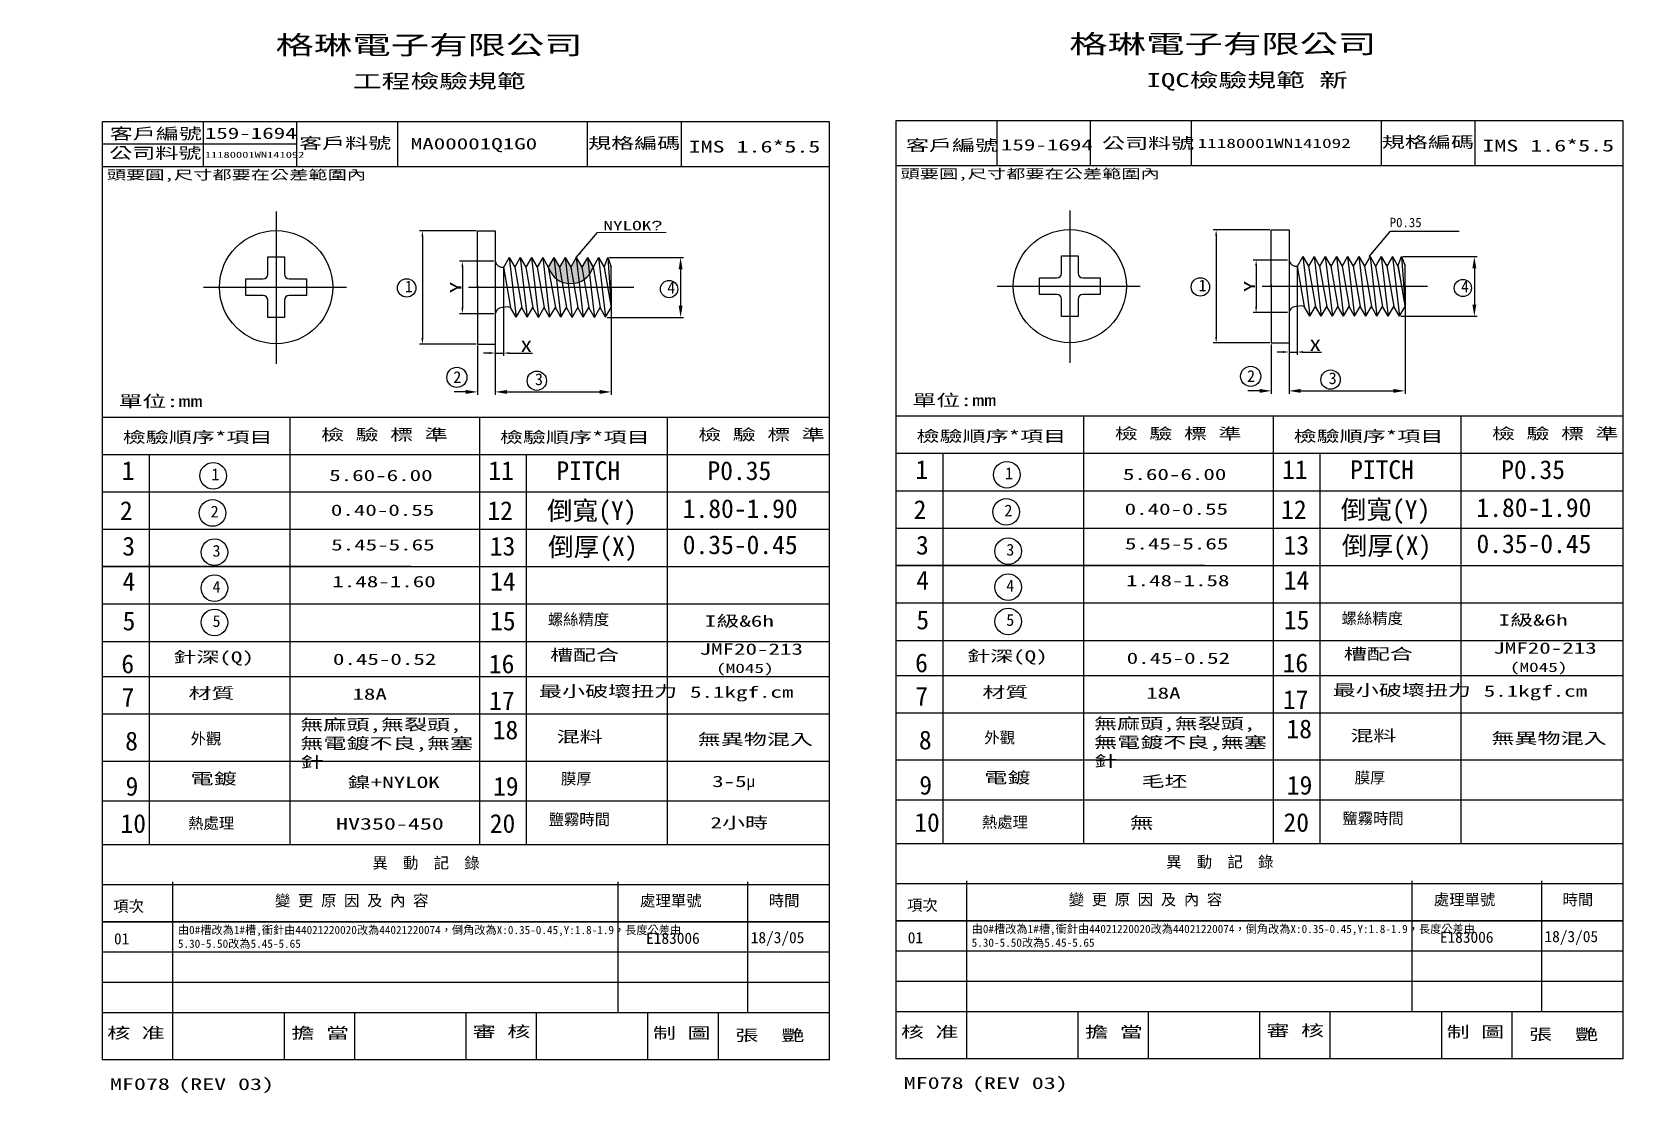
# Model space of a CAD drawing. Header units: millimetres. Extents: x 1153 to 2510, y 13 to 473.
# Drawn here: x 1831 to 2510, y 20 to 472 of the extents above; entities that cross this region are included whole.
import ezdxf

# ---------------------------------------------------------------- set-up
doc = ezdxf.new("R2010")
doc.units = ezdxf.units.MM
doc.header["$LTSCALE"] = 15
doc.linetypes.add('ACAD_ISO10W100', pattern=[18, 12, -3, 0, -3])
doc.layers.add('CENTER', color=1, linetype='ACAD_ISO10W100')
doc.styles.add('W娴Y筿lΤそq', font='kaiu.ttf', dxfattribs={"width": 1.5, "height": 4.8})
doc.dimstyles.new('ISO-25', dxfattribs={"dimtxt": 2.5, "dimasz": 2.5, "dimexe": 1.25, "dimexo": 0.625, "dimtad": 1, "dimdsep": 46, "dimtxsty": 'Standard', "dimcen": 2.5, "dimadec": 0, "dimazin": 0, "dimtfac": 1, "dimtmove": 0, "dimatfit": 3, "dimfxl": 0, "dimarcsym": 0})
doc.dimstyles.new('JIS', dxfattribs={"dimtxt": 2.5, "dimasz": 2.5, "dimexe": 1, "dimexo": 1, "dimgap": 0, "dimtad": 1, "dimdec": 4, "dimdsep": 46, "dimtxsty": 'Standard', "dimcen": 0, "dimadec": 0, "dimazin": 0, "dimtfac": 1, "dimtdec": 4, "dimtix": 1, "dimtmove": 0, "dimatfit": 3, "dimfxl": 0, "dimtolj": 1, "dimtzin": 0, "dimarcsym": 0})
doc.dimstyles.get("Standard").update_dxf_attribs({"dimtxt": 2.5, "dimasz": 2.5, "dimexe": 1.25, "dimexo": 0.625, "dimtad": 1, "dimdec": 4, "dimdsep": 46, "dimlunit": 6, "dimtxsty": 'Standard', "dimcen": 2.5, "dimadec": 0, "dimazin": 0, "dimtfac": 1, "dimtmove": 0, "dimatfit": 3, "dimfxl": 0, "dimarcsym": 0})

# ---------------------------------------------------------------- blocks, each defined once
blk = doc.blocks.new('*D')
at = {"color": 0, "linetype": 'ByBlock'}
for p, q in [((2020.86, 387.14), (1996.73, 387.14)), ((2359.22, 387.58), (2335.09, 387.58)), ((1997.98, 384.64), (1997.98, 341.39)), ((2336.34, 385.08), (2336.34, 341.83)), ((2028.41, 374.21), (2013.77, 374.21)), ((2029.04, 373.58), (2029.04, 333.79)), ((2077.6, 375.74), (2109.29, 375.74)), ((2366.77, 374.65), (2352.13, 374.65)), ((2367.4, 374.02), (2367.4, 334.23)), ((2415.96, 376.18), (2447.65, 376.18)), ((2015.02, 371.71), (2015.02, 354.32)), ((2108.04, 370.74), (2108.04, 355.26)), ((2353.38, 372.15), (2353.38, 354.76)), ((2446.4, 371.18), (2446.4, 355.7)), ((2078.5, 362.5), (2078.5, 317.22)), ((2416.86, 362.94), (2416.86, 317.66)), ((1290.18, 341.8), (1290.18, 356.74)), ((1292.68, 355.74), (1293.49, 355.74)), ((1295.99, 338.45), (1295.99, 356.74)), ((2032.57, 357.7), (2032.57, 333.79)), ((2370.93, 358.14), (2370.93, 334.23)), ((2028.41, 351.82), (2013.77, 351.82)), ((2076.76, 350.26), (2109.29, 350.26)), ((2366.77, 352.26), (2352.13, 352.26)), ((2415.12, 350.7), (2447.65, 350.7)), ((1295.77, 343.53), (1357.74, 343.53)), ((1356.49, 322.79), (1356.49, 341.03)), ((2359.22, 339.33), (2335.09, 339.33)), ((2020.86, 338.89), (1996.73, 338.89)), ((2021.48, 338.26), (2021.48, 317.22)), ((2026.54, 335.04), (2024.04, 335.04)), ((2029.04, 338.65), (2029.04, 317.22)), ((2029.04, 338.65), (2029.04, 317.22)), ((2029.04, 335.04), (2032.57, 335.04)), ((2035.07, 335.04), (2044.9, 335.04)), ((2359.84, 338.7), (2359.84, 317.66)), ((2364.9, 335.48), (2362.4, 335.48)), ((2367.4, 339.09), (2367.4, 317.66)), ((2367.4, 339.09), (2367.4, 317.66)), ((2367.4, 335.48), (2370.93, 335.48)), ((2373.43, 335.48), (2381.21, 335.48)), ((1198.09, 331.29), (1198.09, 295.53)), ((1231.32, 331.29), (1231.32, 295.53)), ((1672.88, 330.22), (1652.08, 330.22)), ((1653.33, 327.72), (1653.33, 310.33)), ((1673.5, 329.59), (1673.5, 291.39)), ((1722.06, 331.75), (1753.75, 331.75)), ((1752.5, 326.75), (1752.5, 311.27)), ((1295.15, 319.67), (1295.15, 308.98)), ((1295.77, 320.29), (1357.74, 320.29)), ((1298.15, 322.67), (1298.15, 308.98)), ((1337.53, 322.67), (1337.53, 294.18)), ((2354.84, 318.91), (2349.84, 318.91)), ((2372.4, 318.91), (2411.86, 318.91)), ((2372.4, 318.91), (2377.4, 318.91)), ((1290.18, 318.67), (1290.18, 296.25)), ((1295.15, 314.67), (1295.15, 296.25)), ((1677.03, 313.04), (1677.03, 291.39)), ((2016.48, 318.47), (2011.48, 318.47)), ((2034.04, 318.47), (2039.04, 318.47)), ((2034.04, 318.47), (2073.5, 318.47)), ((1292.65, 310.23), (1290.15, 310.23)), ((1295.15, 310.23), (1298.15, 310.23)), ((1295.15, 309.03), (1295.15, 294.18)), ((1300.65, 310.23), (1308.43, 310.23)), ((1672.88, 307.83), (1652.08, 307.83)), ((1721.22, 306.27), (1753.75, 306.27)), ((1722.96, 309.8), (1722.96, 277.69)), ((1202.09, 296.78), (1227.32, 296.78)), ((1290.18, 297.5), (1303.06, 297.5)), ((1294.18, 297.5), (1291.15, 297.5)), ((1299.15, 295.43), (1333.53, 295.43)), ((1671, 292.64), (1668.5, 292.64)), ((1673.5, 294.38), (1673.5, 277.69)), ((1677.03, 292.64), (1673.5, 292.64)), ((1679.53, 292.64), (1688, 292.64)), ((1678.5, 278.94), (1717.96, 278.94))]:
    blk.add_line(p, q, dxfattribs=at)
for points in [[(1997.98, 387.14), (1997.56, 384.64), (1998.4, 384.64)], [(2336.34, 387.58), (2335.92, 385.08), (2336.76, 385.08)], [(2015.02, 374.21), (2014.61, 371.71), (2015.44, 371.71)], [(2108.04, 375.74), (2107.21, 370.74), (2108.87, 370.74)], [(2353.38, 374.65), (2352.97, 372.15), (2353.8, 372.15)], [(2446.4, 376.18), (2445.57, 371.18), (2447.23, 371.18)], [(1290.18, 355.74), (1292.68, 355.33), (1292.68, 356.16)], [(1295.99, 355.74), (1293.49, 355.33), (1293.49, 356.16)], [(2015.02, 351.82), (2014.61, 354.32), (2015.44, 354.32)], [(2108.04, 350.26), (2107.21, 355.26), (2108.87, 355.26)], [(2353.38, 352.26), (2352.97, 354.76), (2353.8, 354.76)], [(2446.4, 350.7), (2445.57, 355.7), (2447.23, 355.7)], [(1356.49, 343.53), (1356.91, 341.03), (1356.07, 341.03)], [(1997.98, 338.89), (1997.56, 341.39), (1998.4, 341.39)], [(2336.34, 339.33), (2335.92, 341.83), (2336.76, 341.83)], [(2029.04, 335.04), (2026.54, 334.62), (2026.54, 335.45)], [(2032.57, 335.04), (2035.07, 334.62), (2035.07, 335.45)], [(2367.4, 335.48), (2364.9, 335.06), (2364.9, 335.9)], [(2370.93, 335.48), (2373.43, 335.06), (2373.43, 335.9)], [(1653.33, 330.22), (1652.91, 327.72), (1653.74, 327.72)], [(1752.5, 331.75), (1751.67, 326.75), (1753.34, 326.75)], [(1356.49, 320.29), (1356.91, 322.79), (1356.07, 322.79)], [(2021.48, 318.47), (2016.48, 319.3), (2016.48, 317.63)], [(2029.04, 318.47), (2034.04, 319.3), (2034.04, 317.63)], [(2029.04, 318.47), (2034.04, 317.63), (2034.04, 319.3)], [(2078.5, 318.47), (2073.5, 317.63), (2073.5, 319.3)], [(2359.84, 318.91), (2354.84, 319.74), (2354.84, 318.08)], [(2367.4, 318.91), (2372.4, 318.08), (2372.4, 319.74)], [(2367.4, 318.91), (2372.4, 319.74), (2372.4, 318.08)], [(2416.86, 318.91), (2411.86, 318.08), (2411.86, 319.74)], [(1295.15, 310.23), (1292.65, 309.81), (1292.65, 310.65)], [(1298.15, 310.23), (1300.65, 309.81), (1300.65, 310.65)], [(1653.33, 307.83), (1652.91, 310.33), (1653.74, 310.33)], [(1752.5, 306.27), (1751.67, 311.27), (1753.34, 311.27)], [(1198.09, 296.78), (1202.09, 296.11), (1202.09, 297.45)], [(1231.32, 296.78), (1227.32, 296.11), (1227.32, 297.45)], [(1290.18, 297.5), (1286.18, 296.83), (1286.18, 298.16)], [(1295.15, 297.5), (1299.15, 296.83), (1299.15, 298.16)], [(1295.15, 295.43), (1299.15, 294.77), (1299.15, 296.1)], [(1337.53, 295.43), (1333.53, 294.77), (1333.53, 296.1)], [(1673.5, 292.64), (1671, 293.06), (1671, 292.23)], [(1677.03, 292.64), (1679.53, 293.06), (1679.53, 292.23)], [(1673.5, 278.94), (1678.5, 278.1), (1678.5, 279.77)], [(1722.96, 278.94), (1717.96, 278.1), (1717.96, 279.77)]]:
    blk.add_solid(points, dxfattribs=at)
at = {"layer": 'DEFPOINTS', "color": 0, "linetype": 'ByBlock'}
for p in [(2021.48, 387.14), (2359.84, 387.58), (2029.04, 374.21), (2029.04, 374.21), (2076.97, 375.74), (2367.4, 374.65), (2367.4, 374.65), (2415.33, 376.18), (2078.5, 363.12), (2416.86, 363.57), (2032.57, 358.33), (2370.93, 358.77), (2029.04, 351.82), (2076.13, 350.26), (2367.4, 352.26), (2414.49, 350.7), (1290.18, 340.8), (1295.15, 343.53), (2029.04, 339.28), (2029.04, 339.28), (2359.84, 339.33), (2359.84, 339.33), (2367.4, 339.72), (2367.4, 339.72), (1295.99, 337.45), (2021.48, 338.89), (2021.48, 338.89), (1198.09, 331.91), (1231.32, 331.91), (1673.5, 330.22), (1673.5, 330.22), (1721.43, 331.75), (1290.18, 319.3), (1295.15, 320.29), (1295.15, 320.29), (1298.15, 323.29), (1337.53, 323.29), (1295.15, 315.3), (1677.03, 313.67), (1295.15, 309.66), (1673.5, 307.83), (1720.59, 306.27), (1722.96, 310.43), (1673.5, 295)]:
    blk.add_point(p, dxfattribs=at)
at = {"color": 0, "linetype": 'ByBlock', "attachment_point": 5}
for s, insert, char_height in [('Q', (1293.09, 357.74), 4), ('L', (1698.23, 282.56), 6)]:
    blk.add_mtext(s, dxfattribs=dict(at, insert=insert, char_height=char_height))
at = {"color": 0, "linetype": 'ByBlock', "char_height": 4.8, "attachment_point": 5, "rotation": 90, "style": 'W娴Y筿lΤそq'}
for insert in [(2012.19, 363.01), (2350.55, 363.45), (1353.65, 331.91), (1650.49, 319.02)]:
    blk.add_mtext('Y', dxfattribs=dict(at, insert=insert))
at = {"color": 0, "linetype": 'ByBlock', "char_height": 4.8, "attachment_point": 5, "style": 'W娴Y筿lΤそq'}
for insert in [(2042.26, 337.88), (2378.57, 338.32), (1305.79, 313.07), (1685.35, 295.48)]:
    blk.add_mtext('X', dxfattribs=dict(at, insert=insert))
at = {"color": 0, "linetype": 'ByBlock', "insert": (1748.88, 319.01), "char_height": 6, "attachment_point": 5, "rotation": 90}
blk.add_mtext('d', dxfattribs=at)
at = {"color": 7, "linetype": 'ByBlock', "char_height": 4, "attachment_point": 5}
for s, insert in [('D', (1214.71, 299.41)), ('H', (1301.1, 300.12)), ('L', (1316.34, 298.06))]:
    blk.add_mtext(s, dxfattribs=dict(at, insert=insert))

msp = doc.modelspace()

# ---------------------------------------------------------------- hatches: boundary and pattern name
h = msp.add_hatch(color=256)
h.paths.add_polyline_path([(2055.08125, 366.71521), (2054.03208, 375.74298), (2051.64693, 371.61178, 0.152816707)])
h.paths.add_polyline_path([(2057.5128, 365.33646), (2057.16138, 367.34933), (2056.41724, 371.61178), (2054.03208, 375.74298), (2055.08125, 366.71521, 0.070134322)])
h.paths.add_polyline_path([(2070.72816, 371.61178), (2068.343, 375.74298), (2069.1857, 368.62674, 0.08449086)])
h.paths.add_polyline_path([(2069.1857, 368.62674), (2068.343, 375.74298), (2065.95785, 371.61178), (2066.86698, 366.40432, 0.080713813)])
h.paths.add_polyline_path([(2066.86698, 366.40432), (2065.95785, 371.61178), (2063.5727, 375.74298), (2064.78557, 365.30655, 0.05895736)])
h.paths.add_polyline_path([(2064.78557, 365.30655), (2063.5727, 375.74298), (2061.18754, 371.61178), (2062.39238, 364.71051, 0.061813346)])
h.paths.add_polyline_path([(2062.39238, 364.71051), (2061.18754, 371.61178), (2058.80239, 375.74298), (2060.11058, 364.69585, 0.057158977)])
h.paths.add_polyline_path([(2060.11058, 364.69585), (2058.80239, 375.74298), (2056.41724, 371.61178), (2057.16138, 367.34933), (2057.5128, 365.33646, 0.067104703)])

# ---------------------------------------------------------------- linework, layer by layer
for p, q in [((1861.48679, 433.62027), (1861.48679, 33.77424)), ((2171.48679, 433.62027), (1861.48679, 433.62027)), ((1904.47192, 433.62027), (1904.47192, 414.42027)), ((1944.48679, 414.42027), (1944.48679, 433.62027)), ((1987.48679, 414.42027), (1987.48679, 433.62027)), ((2068.40267, 414.42027), (2068.40267, 433.62027)), ((2108.40267, 414.42027), (2108.40267, 433.62027)), ((2171.48679, 33.77424), (2171.48679, 433.62027)), ((2199.84621, 434.061), (2199.84621, 34.21497)), ((2509.84621, 434.061), (2199.84621, 434.061)), ((2242.83134, 434.061), (2242.83134, 414.861)), ((2282.84621, 414.861), (2282.84621, 434.061)), ((2325.84621, 414.861), (2325.84621, 434.061)), ((2406.76209, 414.861), (2406.76209, 434.061)), ((2446.76209, 414.861), (2446.76209, 434.061)), ((2509.84621, 34.21497), (2509.84621, 434.061)), ((1944.48679, 424.01528), (1861.48679, 424.01528)), ((2171.48679, 414.42027), (1861.48679, 414.42027)), ((2509.84621, 414.861), (2199.84621, 414.861)), ((1935.60399, 395.40841), (1935.60399, 330.3784)), ((2273.9634, 395.84914), (2273.9634, 330.81913)), ((2021.48068, 363.01394), (2021.48068, 387.13965)), ((2021.48068, 387.13965), (2029.03962, 387.13965)), ((2029.03962, 387.13965), (2029.03962, 338.88824)), ((2029.03962, 386.75029), (2029.03962, 339.2776)), ((2359.8401, 363.45468), (2359.8401, 387.58038)), ((2359.8401, 387.58038), (2367.39904, 387.58038)), ((2367.39904, 387.58038), (2367.39904, 339.32897)), ((2367.39904, 387.19102), (2367.39904, 339.71833)), ((1932.07179, 368.64755), (1932.07179, 376.01027)), ((1932.07179, 376.01027), (1935.60399, 376.01027)), ((1935.60399, 376.01027), (1939.13619, 376.01027)), ((1939.13619, 376.01027), (1939.13619, 368.64755)), ((2034.95086, 375.74298), (2032.51586, 371.52544)), ((2034.95086, 375.74298), (2037.96243, 350.30139)), ((2034.95086, 375.74298), (2037.33601, 371.61178)), ((2039.72117, 375.74298), (2037.33601, 371.61178)), ((2039.72117, 375.74298), (2042.68022, 350.28118)), ((2039.72117, 375.74298), (2042.10632, 371.61178)), ((2044.49147, 375.74298), (2042.10632, 371.61178)), ((2044.49147, 375.74298), (2047.50944, 350.25734)), ((2044.49147, 375.74298), (2046.87663, 371.61178)), ((2049.26178, 375.74298), (2046.87663, 371.61178)), ((2049.26178, 375.74298), (2051.64693, 371.61178)), ((2049.26178, 375.74298), (2052.22084, 350.28118)), ((2054.03208, 375.74298), (2051.64693, 371.61178)), ((2054.03208, 375.74298), (2056.99114, 350.28118)), ((2054.03208, 375.74298), (2056.41724, 371.61178)), ((2058.80239, 375.74298), (2056.41724, 371.61178)), ((2058.80239, 375.74298), (2061.82036, 350.25734)), ((2058.80239, 375.74298), (2061.18754, 371.61178)), ((2063.5727, 375.74298), (2061.18754, 371.61178)), ((2063.5727, 375.74298), (2066.53175, 350.28118)), ((2063.5727, 375.74298), (2065.95785, 371.61178)), ((2068.343, 375.74298), (2065.95785, 371.61178)), ((2068.343, 375.74298), (2071.36097, 350.25734)), ((2068.343, 375.74298), (2070.72816, 371.61178)), ((2073.11331, 375.74298), (2070.72816, 371.61178)), ((2073.11331, 375.74298), (2075.49846, 371.61178)), ((2073.11331, 375.74298), (2076.07237, 350.28118)), ((2075.49846, 371.61178), (2076.97164, 375.74298)), ((2076.97164, 375.74298), (2078.50052, 354.41611)), ((2076.97164, 375.74298), (2078.50052, 371.83365)), ((2270.4312, 369.08828), (2270.4312, 376.451)), ((2270.4312, 376.451), (2273.9634, 376.451)), ((2273.9634, 376.451), (2277.4956, 376.451)), ((2277.4956, 376.451), (2277.4956, 369.08828)), ((2373.31028, 376.18371), (2370.87528, 371.96618)), ((2373.31028, 376.18371), (2376.32185, 350.74212)), ((2373.31028, 376.18371), (2375.69543, 372.05251)), ((2378.08058, 376.18371), (2375.69543, 372.05251)), ((2378.08058, 376.18371), (2381.03964, 350.72191)), ((2378.08058, 376.18371), (2380.46574, 372.05251)), ((2382.85089, 376.18371), (2380.46574, 372.05251)), ((2382.85089, 376.18371), (2385.86886, 350.69807)), ((2382.85089, 376.18371), (2385.23604, 372.05251)), ((2387.62119, 376.18371), (2385.23604, 372.05251)), ((2387.62119, 376.18371), (2390.00635, 372.05251)), ((2387.62119, 376.18371), (2390.58025, 350.72191)), ((2392.3915, 376.18371), (2390.00635, 372.05251)), ((2392.3915, 376.18371), (2395.35056, 350.72191)), ((2392.3915, 376.18371), (2394.77665, 372.05251)), ((2397.16181, 376.18371), (2394.77665, 372.05251)), ((2397.16181, 376.18371), (2400.17978, 350.69807)), ((2397.16181, 376.18371), (2399.54696, 372.05251)), ((2401.93211, 376.18371), (2399.54696, 372.05251)), ((2401.93211, 376.18371), (2404.89117, 350.72191)), ((2401.93211, 376.18371), (2404.31727, 372.05251)), ((2406.70242, 376.18371), (2404.31727, 372.05251)), ((2406.70242, 376.18371), (2409.72039, 350.69807)), ((2406.70242, 376.18371), (2409.08757, 372.05251)), ((2411.47272, 376.18371), (2409.08757, 372.05251)), ((2411.47272, 376.18371), (2413.85788, 372.05251)), ((2411.47272, 376.18371), (2414.43178, 350.72191)), ((2413.85788, 372.05251), (2415.33106, 376.18371)), ((2415.33106, 376.18371), (2416.85993, 354.85684)), ((2415.33106, 376.18371), (2416.85993, 372.27438)), ((1922.70907, 366.64755), (1930.07179, 366.64755)), ((1922.70907, 363.11535), (1922.70907, 366.64755)), ((1941.13619, 366.64755), (1948.4989, 366.64755)), ((1948.4989, 366.64755), (1948.4989, 363.11535)), ((2032.56571, 371.61178), (2032.56571, 354.41611)), ((2032.56571, 371.61178), (2035.56776, 354.41611)), ((2037.33601, 371.61178), (2040.33807, 354.41611)), ((2037.33601, 371.61178), (2040.33807, 354.41611)), ((2042.10632, 371.61178), (2045.10837, 354.41611)), ((2042.10632, 371.61178), (2045.10837, 354.41611)), ((2046.87663, 371.61178), (2049.87868, 354.41611)), ((2046.87663, 371.61178), (2049.87868, 354.41611)), ((2051.64693, 371.61178), (2054.64899, 354.41611)), ((2051.64693, 371.61178), (2054.64899, 354.41611)), ((2056.41724, 371.61178), (2059.41929, 354.41611)), ((2057.16138, 367.34933), (2059.41929, 354.41611)), ((2057.16138, 367.34933), (2059.41929, 354.41611)), ((2057.16138, 367.34933), (2059.41929, 354.41611)), ((2057.16138, 367.34933), (2059.41929, 354.41611)), ((2057.16138, 367.34933), (2059.41929, 354.41611)), ((2061.18754, 371.61178), (2064.1896, 354.41611)), ((2065.95785, 371.61178), (2068.9599, 354.41611)), ((2065.95785, 371.61178), (2068.9599, 354.41611)), ((2070.72816, 371.61178), (2073.73021, 354.41611)), ((2070.72816, 371.61178), (2073.73021, 354.41611)), ((2075.49846, 371.61178), (2078.50052, 354.41611)), ((2075.50461, 371.57657), (2078.46318, 354.62996)), ((2078.50052, 354.41611), (2078.50052, 371.83365)), ((2261.06849, 367.08828), (2268.4312, 367.08828)), ((2261.06849, 363.55608), (2261.06849, 367.08828)), ((2279.4956, 367.08828), (2286.85832, 367.08828)), ((2286.85832, 367.08828), (2286.85832, 363.55608)), ((2370.92512, 372.05251), (2370.92512, 354.85684)), ((2370.92512, 372.05251), (2373.92718, 354.85684)), ((2375.69543, 372.05251), (2378.69748, 354.85684)), ((2375.69543, 372.05251), (2378.69748, 354.85684)), ((2380.46574, 372.05251), (2383.46779, 354.85684)), ((2380.46574, 372.05251), (2383.46779, 354.85684)), ((2385.23604, 372.05251), (2388.2381, 354.85684)), ((2385.23604, 372.05251), (2388.2381, 354.85684)), ((2390.00635, 372.05251), (2393.0084, 354.85684)), ((2390.00635, 372.05251), (2393.0084, 354.85684)), ((2394.77665, 372.05251), (2397.77871, 354.85684)), ((2395.5208, 367.79006), (2397.77871, 354.85684)), ((2395.5208, 367.79006), (2397.77871, 354.85684)), ((2395.5208, 367.79006), (2397.77871, 354.85684)), ((2395.5208, 367.79006), (2397.77871, 354.85684)), ((2395.5208, 367.79006), (2397.77871, 354.85684)), ((2399.54696, 372.05251), (2402.54901, 354.85684)), ((2404.31727, 372.05251), (2407.31932, 354.85684)), ((2404.31727, 372.05251), (2407.31932, 354.85684)), ((2409.08757, 372.05251), (2412.08963, 354.85684)), ((2409.08757, 372.05251), (2412.08963, 354.85684)), ((2413.85788, 372.05251), (2416.85993, 354.85684)), ((2413.86402, 372.0173), (2416.8226, 355.0707)), ((2416.85993, 354.85684), (2416.85993, 372.27438)), ((1904.60018, 363.11535), (1965.57371, 363.11535)), ((1922.70907, 359.58315), (1922.70907, 363.11535)), ((1930.07179, 359.58315), (1922.70907, 359.58315)), ((1948.4989, 359.58315), (1941.13619, 359.58315)), ((1948.4989, 363.11535), (1948.4989, 359.58315)), ((2017.62843, 363.11535), (2088.09952, 363.11535)), ((2021.48068, 363.78279), (2021.48068, 338.88824)), ((2242.9596, 363.55608), (2303.93312, 363.55608)), ((2261.06849, 360.02389), (2261.06849, 363.55608)), ((2268.4312, 360.02389), (2261.06849, 360.02389)), ((2286.85832, 360.02389), (2279.4956, 360.02389)), ((2286.85832, 363.55608), (2286.85832, 360.02389)), ((2355.98785, 363.55608), (2426.45894, 363.55608)), ((2359.8401, 364.22352), (2359.8401, 339.32897)), ((1932.07179, 350.22044), (1932.07179, 357.58315)), ((1939.13619, 357.58315), (1939.13619, 350.22044)), ((2037.96243, 350.30139), (2035.56776, 354.41611)), ((2037.96243, 350.30139), (2040.33807, 354.41611)), ((2042.68022, 350.28118), (2040.33807, 354.41611)), ((2042.68022, 350.28118), (2045.10837, 354.41611)), ((2047.50944, 350.25734), (2045.10837, 354.41611)), ((2047.50944, 350.25734), (2049.87868, 354.41611)), ((2052.22084, 350.28118), (2049.87868, 354.41611)), ((2052.22084, 350.28118), (2054.64899, 354.41611)), ((2056.99114, 350.28118), (2054.64899, 354.41611)), ((2056.99114, 350.28118), (2059.41929, 354.41611)), ((2061.82036, 350.25734), (2059.41929, 354.41611)), ((2061.82036, 350.25734), (2064.1896, 354.41611)), ((2066.53175, 350.28118), (2064.1896, 354.41611)), ((2066.53175, 350.28118), (2068.9599, 354.41611)), ((2071.36097, 350.25734), (2068.9599, 354.41611)), ((2071.36097, 350.25734), (2073.73021, 354.41611)), ((2076.07237, 350.28118), (2073.73021, 354.41611)), ((2076.07237, 350.28118), (2078.50052, 354.41611)), ((2270.4312, 350.66117), (2270.4312, 358.02389)), ((2277.4956, 358.02389), (2277.4956, 350.66117)), ((2376.32185, 350.74212), (2373.92718, 354.85684)), ((2376.32185, 350.74212), (2378.69748, 354.85684)), ((2381.03964, 350.72191), (2378.69748, 354.85684)), ((2381.03964, 350.72191), (2383.46779, 354.85684)), ((2385.86886, 350.69807), (2383.46779, 354.85684)), ((2385.86886, 350.69807), (2388.2381, 354.85684)), ((2390.58025, 350.72191), (2388.2381, 354.85684)), ((2390.58025, 350.72191), (2393.0084, 354.85684)), ((2395.35056, 350.72191), (2393.0084, 354.85684)), ((2395.35056, 350.72191), (2397.77871, 354.85684)), ((2400.17978, 350.69807), (2397.77871, 354.85684)), ((2400.17978, 350.69807), (2402.54901, 354.85684)), ((2404.89117, 350.72191), (2402.54901, 354.85684)), ((2404.89117, 350.72191), (2407.31932, 354.85684)), ((2409.72039, 350.69807), (2407.31932, 354.85684)), ((2409.72039, 350.69807), (2412.08963, 354.85684)), ((2414.43178, 350.72191), (2412.08963, 354.85684)), ((2414.43178, 350.72191), (2416.85993, 354.85684)), ((1935.60399, 350.22044), (1932.07179, 350.22044)), ((1939.13619, 350.22044), (1935.60399, 350.22044)), ((2273.9634, 350.66117), (2270.4312, 350.66117)), ((2277.4956, 350.66117), (2273.9634, 350.66117)), ((2359.8401, 339.32897), (2367.39904, 339.32897)), ((2021.48068, 338.88824), (2029.03962, 338.88824)), ((1861.48679, 307.77895), (2171.48679, 307.77895)), ((1941.48679, 307.77895), (1941.48679, 125.49233)), ((2022.24709, 307.77895), (2022.24709, 125.49233)), ((2102.24709, 307.77895), (2102.24709, 125.49233)), ((2199.84621, 308.21968), (2509.84621, 308.21968)), ((2279.84621, 308.21968), (2279.84621, 125.93307)), ((2360.60651, 308.21968), (2360.60651, 125.93307)), ((2440.60651, 308.21968), (2440.60651, 125.93307)), ((1861.48679, 294.28536), (1861.48679, 244.09057)), ((1861.48679, 291.85685), (2171.48679, 291.85685)), ((1881.48679, 291.85685), (1881.48679, 125.49233)), ((2042.24709, 291.85685), (2042.24709, 125.49233)), ((2199.84621, 294.7261), (2199.84621, 244.5313)), ((2199.84621, 292.29758), (2509.84621, 292.29758)), ((2219.84621, 292.29758), (2219.84621, 125.93307)), ((2380.60651, 292.29758), (2380.60651, 125.93307)), ((1861.48679, 275.93475), (2171.48679, 275.93475)), ((2199.84621, 276.37548), (2509.84621, 276.37548)), ((1861.48679, 260.01265), (1993.19511, 260.01265)), ((1861.48679, 260.01265), (2171.48679, 260.01265)), ((2199.84621, 260.45338), (2331.55453, 260.45338)), ((2199.84621, 260.45338), (2509.84621, 260.45338)), ((2331.55453, 244.5313), (2199.84621, 244.5313)), ((2199.84621, 244.53128), (2509.84621, 244.53128)), ((2225.73013, 244.5313), (2331.55453, 244.5313)), ((1993.19511, 244.09057), (1861.48679, 244.09057)), ((1861.48679, 244.09055), (2171.48679, 244.09055)), ((1887.37071, 244.09057), (1993.19511, 244.09057)), ((1861.48679, 228.16845), (2171.48679, 228.16845)), ((1861.48679, 228.16845), (1993.19511, 228.16845)), ((2199.84621, 228.60918), (2509.84621, 228.60918)), ((2199.84621, 228.60918), (2331.55453, 228.60918)), ((1861.48679, 212.06434), (2171.48679, 212.06434)), ((2199.84621, 212.50507), (2509.84621, 212.50507)), ((1861.48679, 197.1446), (2171.48679, 197.1446)), ((2199.84621, 197.58533), (2509.84621, 197.58533)), ((1861.48679, 181.20416), (2171.48679, 181.20416)), ((2199.84621, 181.64489), (2509.84621, 181.64489)), ((1861.48679, 161.13142), (2171.48679, 161.13142)), ((2199.84621, 161.57215), (2509.84621, 161.57215)), ((1861.48679, 144.15377), (2171.48679, 144.15377)), ((2199.84621, 144.59451), (2509.84621, 144.59451)), ((1861.48679, 125.49233), (2171.48679, 125.49233)), ((2199.84621, 125.93307), (2509.84621, 125.93307)), ((1861.48679, 108.55077), (2039.77848, 108.55077)), ((1891.48679, 109.57025), (1891.48679, 33.77424)), ((2039.77848, 108.55077), (2171.48679, 108.55077)), ((2081.48679, 53.77424), (2081.48679, 109.57025)), ((2136.74551, 53.77424), (2136.74551, 109.57025)), ((2199.84621, 108.9915), (2378.13789, 108.9915)), ((2229.84621, 110.01099), (2229.84621, 34.21497)), ((2378.13789, 108.9915), (2509.84621, 108.9915)), ((2419.84621, 54.21497), (2419.84621, 110.01099)), ((2475.10492, 54.21497), (2475.10492, 110.01099)), ((2171.48679, 92.62869), (1861.48679, 92.62869)), ((1861.48679, 92.62869), (2039.77848, 92.62869)), ((2039.77848, 92.62869), (2171.48679, 92.62869)), ((2509.84621, 93.06942), (2199.84621, 93.06942)), ((2199.84621, 93.06942), (2378.13789, 93.06942)), ((2378.13789, 93.06942), (2509.84621, 93.06942)), ((2171.48679, 79.67721), (1861.48679, 79.67721)), ((2509.84621, 80.11794), (2199.84621, 80.11794)), ((2171.48679, 66.72572), (1861.48679, 66.72572)), ((2509.84621, 67.16645), (2199.84621, 67.16645)), ((2171.48679, 53.77424), (1861.48679, 53.77424)), ((2171.48679, 53.77424), (1861.48679, 53.77424)), ((1938.98679, 53.77424), (1938.98679, 33.77424)), ((1968.98679, 53.77424), (1968.98679, 33.77424)), ((2016.48679, 53.77424), (2016.48679, 33.77424)), ((2046.48679, 53.77424), (2046.48679, 33.77424)), ((2093.98679, 53.77424), (2093.98679, 33.77424)), ((2123.98679, 53.77424), (2123.98679, 33.77424)), ((2509.84621, 54.21497), (2199.84621, 54.21497)), ((2509.84621, 54.21497), (2199.84621, 54.21497)), ((2277.34621, 54.21497), (2277.34621, 34.21497)), ((2307.34621, 54.21497), (2307.34621, 34.21497)), ((2354.84621, 54.21497), (2354.84621, 34.21497)), ((2384.84621, 54.21497), (2384.84621, 34.21497)), ((2432.34621, 54.21497), (2432.34621, 34.21497)), ((2462.34621, 54.21497), (2462.34621, 34.21497)), ((2509.84621, 34.21497), (2199.84621, 34.21497)), ((2171.48679, 33.77424), (1861.48679, 33.77424))]:
    msp.add_line(p, q)
for centre, radius in [((1935.60399, 363.11535), 24.12571), ((2273.9634, 363.55608), 24.12571), ((1991.26598, 362.8008), 3.93115), ((2329.6254, 363.24153), 3.93115), ((2441.50896, 362.76063), 3.68244), ((2103.14955, 362.3199), 3.68244), ((2012.68313, 324.68677), 4.29898), ((2046.74928, 323.26042), 4.11657), ((2351.04255, 325.1275), 4.29898), ((2385.1087, 323.70115), 4.11657), ((1908.78634, 282.73525), 5.67284), ((2247.14575, 283.17598), 5.67284), ((1908.49492, 266.8685), 5.67284), ((2246.85433, 267.30923), 5.67284), ((1909.30617, 250.14457), 5.67284), ((2247.66559, 250.5853), 5.67284), ((1909.30617, 234.83875), 5.67284), ((2247.66559, 235.27948), 5.67284), ((1909.30617, 220.19769), 5.67284), ((2247.66559, 220.63842), 5.67284)]:
    msp.add_circle(centre, radius)
for centre, radius, start, end in [((2032.17655, 374.77579), 3.18786, 190.25540991, 277.01181627), ((2370.53597, 375.21652), 3.18786, 190.25540991, 277.01181627), ((1930.07179, 368.64755), 2, 270, 360), ((1941.13619, 368.64755), 2, 180, 270), ((2061.18754, 374.65065), 10.01289, 197.66772607, 342.33227393), ((2268.4312, 369.08828), 2, 270, 360), ((2279.4956, 369.08828), 2, 180, 270), ((1930.07179, 357.58315), 2, 0, 90), ((1941.13619, 357.58315), 2, 90, 180), ((2268.4312, 358.02389), 2, 0, 90), ((2279.4956, 358.02389), 2, 90, 180), ((2032.17655, 351.25209), 3.18786, 82.98818373, 169.74459009), ((2034.06674, 350.27207), 4.40751, 70.08892758, 109.91107242), ((2370.53597, 351.69283), 3.18786, 82.98818373, 169.74459009), ((2372.42615, 350.7128), 4.40751, 70.08892758, 109.91107242)]:
    msp.add_arc(centre, radius, start, end)

# ---------------------------------------------------------------- texts
at = {"style": 'W娴Y筿lΤそq', "width": 1.5}
for s, height, p in [('格琳電子有限公司', 8, (1935.3648, 462.35226)), ('格琳電子有限公司', 8, (2273.72422, 462.79299)), ('工程檢驗規範', 6, (1968.31, 447.96887)), ('IQC檢驗規範 新', 6, (2306.66942, 448.4096)), ('客戶編號', 4.8, (1864.70312, 426.14598)), ('客戶料號', 4.8, (1945.39743, 422.13689)), ('規格編碼', 4.8, (2068.59259, 422.13689)), ('公司料號', 4.8, (2287.68708, 422.09937)), ('規格編碼', 4.8, (2406.952, 422.57762)), ('公司料號', 4.8, (1864.48684, 417.90743)), ('11180001WN141092', 2.6001, (1905.23179, 418.25965)), ('MA00001Q1G0', 4.8, (1993.0207, 421.84702)), ('IMS 1.6*5.5', 5, (2111.48623, 420.51254)), ('客戶編號', 4.8, (2204.09593, 421.20527)), ('11180001WN141092', 4, (2328.43203, 422.45159)), ('IMS 1.6*5.5', 5, (2449.84564, 420.95328)), ('頭要圓,尺寸都要在公差範圍內', 4, (2201.81431, 409.45509)), ('頭要圓,尺寸都要在公差範圍內', 4, (1863.45489, 409.01436)), ('單位:mm', 5, (1868.42602, 311.98618)), ('單位:mm', 5, (2206.78543, 312.42691)), ('檢驗順序*項目', 4.8, (1870.2449, 296.77029)), ('檢 驗 標 準', 4.8, (1954.78338, 297.84567)), ('檢驗順序*項目', 4.8, (2031.0052, 296.77029)), ('檢 驗 標 準', 4.8, (2115.54367, 297.84567)), ('檢驗順序*項目', 4.8, (2208.60432, 297.21102)), ('檢 驗 標 準', 4.8, (2293.14279, 298.28641)), ('檢驗順序*項目', 4.8, (2369.36461, 297.21102)), ('檢 驗 標 準', 4.8, (2453.90309, 298.28641)), ('針深(Q)', 4.8, (1891.79111, 203.0239)), ('槽配合', 4.8, (2052.36582, 203.93724)), ('針深(Q)', 4.8, (2230.15053, 203.46463)), ('槽配合', 4.8, (2390.72523, 204.37797)), (' 材質', 4.8, (1893.38561, 187.62495)), ('最小破壞扭力', 4.8, (2047.66024, 188.50045)), ('5.1kgf.cm', 4.8, (2112.05943, 188.09711)), (' 材質', 4.8, (2231.74503, 188.06568)), ('最小破壞扭力', 4.8, (2386.01966, 188.94118)), ('5.1kgf.cm', 4.8, (2450.41884, 188.53784)), ('核 准', 4.8, (1863.58473, 42.80659)), ('擔 當', 4.8, (1942.15418, 42.80659)), ('審 核', 4.8, (2019.42702, 43.39569)), ('制 圖', 4.8, (2096.21059, 42.80659)), ('核 准', 4.8, (2201.94415, 43.24732)), ('擔 當', 4.8, (2280.51359, 43.24732)), ('審 核', 4.8, (2357.78643, 43.83642)), ('制 圖', 4.8, (2434.57001, 43.24732)), ('張  艷', 4.8, (2469.73925, 42.27589)), ('張  艷', 4.8, (2131.37983, 41.83516)), ('MF078', 5, (1864.80615, 20.93974)), ('(REV 03)', 5, (1893.88802, 20.87663)), ('MF078', 5, (2203.16556, 21.38047)), ('(REV 03)', 5, (2232.24744, 21.31736))]:
    msp.add_text(s, height=height, dxfattribs=at).set_placement(p)
at = {"attachment_point": 1, "style": 'W娴Y筿lΤそq'}
for s, insert, char_height, width in [('159-1694', (1905.20911, 431.137), 4.8, 33.7009), ('159-1694', (2244.60193, 426.19629), 4.8, 33.7009), ('{\\f標楷體|b0|i0|c136|p65;P0.35}', (2410.32477, 392.70274), 4, 20), ('5.60-6.00', (1958.24545, 285.27878), 4.8, 84.6174), ('5.60-6.00', (2296.60487, 285.71951), 4.8, 84.6174), ('0.40-0.55', (1958.95548, 270.46881), 4.8, 25.0664), ('0.40-0.55', (2297.3149, 270.90954), 4.8, 25.0664), ('5.45-5.65', (1959.1002, 255.6856), 4.8, 24.9217), ('5.45-5.65', (2297.45961, 256.12633), 4.8, 24.9217), ('1.48-1.60', (1959.57936, 240.01862), 4.8, 24.4426), ('1.48-1.58', (2297.93878, 240.45935), 4.8, 24.4426), ('{\\f標楷體|b0|i0|c136|p65;螺絲精度}', (2051.41517, 223.90345), 4.8, 47.9132258), ('I級&6h', (2118.36791, 223.18727), 4.8, 32.7769), ('{\\f標楷體|b0|i0|c136|p65;螺絲精度}', (2389.77459, 224.34418), 4.8, 47.9132258), ('I級&6h', (2456.72732, 223.628), 4.8, 32.7769), ('JMF20-213', (2116.12779, 211.23528), 4.8, 82.5486068), ('JMF20-213', (2454.48721, 211.67601), 4.8, 82.5486068), ('0.45-0.52', (1959.83463, 206.90924), 4.8, 63.7808), ('0.45-0.52', (2298.19405, 207.34997), 4.8, 63.7808), ('(M045)', (2461.56773, 203.09664), 4, 72.7061894), ('(M045)', (2123.20832, 202.6559), 4, 72.7061894), ('18A', (1968.13361, 192.05843), 4.8, 77.5), ('18A', (2306.49302, 192.49917), 4.8, 77.5), ('無麻頭,無裂頭,無電鍍不良,無塞針', (1945.959, 179.04725), 4.8, 77.5), ('無麻頭,無裂頭,無電鍍不良,無塞針', (2284.31842, 179.48798), 4.8, 77.5), ('{\\f標楷體|b0|i0|c136|p65;外觀}', (1899.15257, 173.06643), 4.8, 28.6769964), ('混料', (2055.1853, 173.90391), 4.8, 28.4305739), ('無異物混入', (2115.33803, 172.79358), 4.8, 68.2134939), ('{\\f標楷體|b0|i0|c136|p65;外觀}', (2237.51199, 173.50716), 4.8, 28.6769964), ('混料', (2393.54472, 174.34464), 4.8, 28.4305739), ('無異物混入', (2453.69745, 173.23431), 4.8, 68.2134939), ('電鍍', (1899.15257, 155.96862), 4.8, 28.4305739), ('{\\f標楷體|b0|i0|c136|p65;膜厚}', (2057.01322, 155.97807), 4.8, 30.7378991), ('電鍍', (2237.51199, 156.40935), 4.8, 28.4305739), ('{\\f標楷體|b0|i0|c136|p65;膜厚}', (2395.37263, 156.4188), 4.8, 30.7378991), ('3-5{\\f新細明體|b0|i0|c136|p2;μ}', (2121.48805, 154.83791), 4.8, 65.419565), ('{\\f標楷體|b0|i0|c136|p65;熱處理}', (1898.12628, 137.06688), 4.8, 30.7378991), ('HV350-450', (1961.17693, 136.85766), 5, 65.419565), ('{\\f標楷體|b0|i0|c136|p65;鹽霧時間}', (2051.76986, 138.63465), 4.8, 50.1529728), ('2小時', (2120.78562, 137.21664), 4.8, 65.419565), ('{\\f標楷體|b0|i0|c136|p65;熱處理}', (2236.4857, 137.50761), 4.8, 30.7378991), ('無', (2299.53634, 137.29839), 5, 65.419565), ('{\\f標楷體|b0|i0|c136|p65;鹽霧時間}', (2390.12928, 139.07538), 4.8, 50.1529728), ('{\\f標楷體|b0|i0|c136|p65;異  動  記  錄}', (1976.65104, 120.1087), 4.8, 310), ('{\\f標楷體|b0|i0|c136|p65;異  動  記  錄}', (2315.01045, 120.54943), 4.8, 310), ('{\\f標楷體|b0|i0|c136|p65;項次}', (1866.20575, 101.68108), 4.8, 310), ('{\\f標楷體|b0|i0|c136|p65;變 更 原 因 及 內 容}', (1935.1371, 104.03748), 4.8, 310), ('{\\f標楷體|b0|i0|c136|p65;處理單號}', (2090.76903, 104.03748), 4.8, 310), ('{\\f標楷體|b0|i0|c136|p65;時間}', (2145.61588, 104.03748), 4.8, 310), ('{\\f標楷體|b0|i0|c136|p65;項次}', (2204.56516, 102.12181), 4.8, 310), ('{\\f標楷體|b0|i0|c136|p65;變 更 原 因 及 內 容}', (2273.49652, 104.47821), 4.8, 310), ('{\\f標楷體|b0|i0|c136|p65;處理單號}', (2429.12844, 104.47821), 4.8, 310), ('{\\f標楷體|b0|i0|c136|p65;時間}', (2483.97529, 104.47821), 4.8, 310), ('{\\f標楷體|b0|i0|c136|p65;由0#槽改為1#槽,衝針由44021220020改為44021220074，倒角改為X:0.35-0.45,Y:1.8-1.9，長度公差由5.30-5.50改為5.45-5.65', (1893.74821, 90.84817), 3.5, 215.9218493), ('{\\f標楷體|b0|i0|c136|p65;18/3/05}', (2137.94132, 88.2815), 4.8, 310), ('{\\f標楷體|b0|i0|c136|p65;由0#槽改為1#槽,衝針由44021220020改為44021220074，倒角改為X:0.35-0.45,Y:1.8-1.9，長度公差由5.30-5.50改為5.45-5.65', (2232.10763, 91.2889), 3.5, 215.9218493), ('{\\f標楷體|b0|i0|c136|p65;E183006}', (2431.70228, 88.43263), 4.8, 310), ('{\\f標楷體|b0|i0|c136|p65;18/3/05}', (2476.30074, 88.72223), 4.8, 310), ('{\\f標楷體|b0|i0|c136|p65;01}', (1866.51293, 87.77958), 4.8, 310), ('{\\f標楷體|b0|i0|c136|p65;E183006}', (2093.34287, 87.9919), 4.8, 310), ('{\\f標楷體|b0|i0|c136|p65;01}', (2204.87234, 88.22031), 4.8, 310)]:
    msp.add_mtext(s, dxfattribs=dict(at, insert=insert, char_height=char_height, width=width))
at = {"insert": (2075.14762, 389.33777), "char_height": 4, "attachment_point": 4, "style": 'W娴Y筿lΤそq'}
msp.add_mtext('NYLOK\x7f', dxfattribs=at)
at = {"attachment_point": 1}
for s, insert, char_height, width in [('{\\f標楷體|b0|i0|c136|p65;1}', (1990.48277, 365.90287), 5, 11.9778), ('{\\f標楷體|b0|i0|c136|p65;4}', (2102.36634, 365.42197), 5, 11.9778), ('{\\f標楷體|b0|i0|c136|p65;1}', (2328.84219, 366.3436), 5, 11.9778), ('{\\f標楷體|b0|i0|c136|p65;4}', (2440.72575, 365.8627), 5, 11.9778), ('{\\f標楷體|b0|i0|c136|p65;2}', (2011.15388, 327.27551), 5, 11.9778), ('{\\f標楷體|b0|i0|c136|p65;3}', (2045.96607, 326.36249), 5, 11.9778), ('{\\f標楷體|b0|i0|c136|p65;2}', (2349.5133, 327.71624), 5, 11.9778), ('{\\f標楷體|b0|i0|c136|p65;3}', (2384.32549, 326.80322), 5, 11.9778), ('{\\f標楷體|b0|i0|c136|p65;1}', (1869.78153, 288.90717), 8, 20), ('{\\f標楷體|b0|i0|c136|p65;1}', (1908.00313, 285.83732), 5, 11.9778), ('{\\f標楷體|b0|i0|c136|p65;11}', (2026.07411, 288.90717), 8, 20), ('{\\f標楷體|b0|i0|c136|p65;PITCH}', (2055.09158, 288.90717), 8, 20), ('{\\f標楷體|b0|i0|c136|p65;P0.35}', (2119.48654, 288.90717), 8, 20), ('{\\f標楷體|b0|i0|c136|p65;1}', (2208.14095, 289.34791), 8, 20), ('{\\f標楷體|b0|i0|c136|p65;1}', (2246.36255, 286.27805), 5, 11.9778), ('{\\f標楷體|b0|i0|c136|p65;11}', (2364.43353, 289.34791), 8, 20), ('{\\f標楷體|b0|i0|c136|p65;PITCH}', (2393.451, 289.34791), 8, 20), ('{\\f標楷體|b0|i0|c136|p65;P0.35}', (2457.84596, 289.34791), 8, 20), ('{\\f標楷體|b0|i0|c136|p65;2}', (1869.01658, 271.86786), 8, 20), ('{\\f標楷體|b0|i0|c136|p65;12}', (2025.68148, 271.86786), 8, 20), ('{\\f標楷體|b0|i0|c136|p65;倒寬(Y)}', (2051.10041, 271.86786), 8, 102.9185422), ('{\\f標楷體|b0|i0|c136|p65;1.80-1.90', (2108.95665, 272.73627), 8, 20), ('{\\f標楷體|b0|i0|c136|p65;2}', (2207.376, 272.3086), 8, 20), ('{\\f標楷體|b0|i0|c136|p65;12}', (2364.04089, 272.3086), 8, 20), ('{\\f標楷體|b0|i0|c136|p65;倒寬(Y)}', (2389.45983, 272.3086), 8, 102.9185422), ('{\\f標楷體|b0|i0|c136|p65;1.80-1.90', (2447.31607, 273.177), 8, 20), ('{\\f標楷體|b0|i0|c136|p65;2}', (1907.71171, 269.97057), 5, 11.9778), ('{\\f標楷體|b0|i0|c136|p65;2}', (2246.07112, 270.4113), 5, 11.9778), ('{\\f標楷體|b0|i0|c136|p65;倒厚(X)}', (2389.91282, 256.90685), 8, 77.09797), ('{\\f標楷體|b0|i0|c136|p65;3}', (1870.04788, 256.72181), 8, 20), ('{\\f標楷體|b0|i0|c136|p65;3}', (1908.52296, 253.24664), 5, 11.9778), ('{\\f標楷體|b0|i0|c136|p65;13}', (2026.71277, 256.72181), 8, 20), ('{\\f標楷體|b0|i0|c136|p65;倒厚(X)}', (2051.55341, 256.46612), 8, 77.09797), ('{\\f標楷體|b0|i0|c136|p65;0.35-0.45}', (2108.95665, 257.33452), 8, 20), ('{\\f標楷體|b0|i0|c136|p65;3}', (2208.4073, 257.16254), 8, 20), ('{\\f標楷體|b0|i0|c136|p65;3}', (2246.88238, 253.68737), 5, 11.9778), ('{\\f標楷體|b0|i0|c136|p65;13}', (2365.07219, 257.16254), 8, 20), ('{\\f標楷體|b0|i0|c136|p65;0.35-0.45}', (2447.31607, 257.77525), 8, 20), ('{\\f標楷體|b0|i0|c136|p65;4}', (1870.14751, 241.71013), 8, 20), ('{\\f標楷體|b0|i0|c136|p65;4}', (1908.52296, 237.94082), 5, 11.9778), ('{\\f標楷體|b0|i0|c136|p65;14}', (2026.8124, 241.71013), 8, 20), ('{\\f標楷體|b0|i0|c136|p65;4}', (2208.50693, 242.15087), 8, 20), ('{\\f標楷體|b0|i0|c136|p65;4}', (2246.88238, 238.38155), 5, 11.9778), ('{\\f標楷體|b0|i0|c136|p65;14}', (2365.17182, 242.15087), 8, 20), ('{\\f標楷體|b0|i0|c136|p65;5}', (1870.18106, 224.84021), 8, 20), ('{\\f標楷體|b0|i0|c136|p65;15}', (2026.84595, 224.84021), 8, 20), ('{\\f標楷體|b0|i0|c136|p65;5}', (2208.54048, 225.28094), 8, 20), ('{\\f標楷體|b0|i0|c136|p65;15}', (2365.20537, 225.28094), 8, 20), ('{\\f標楷體|b0|i0|c136|p65;5}', (1908.52296, 223.29976), 5, 11.9778), ('{\\f標楷體|b0|i0|c136|p65;5}', (2246.88238, 223.74049), 5, 11.9778), ('{\\f標楷體|b0|i0|c136|p65;6}', (1869.64835, 206.53873), 8, 20), ('{\\f標楷體|b0|i0|c136|p65;16}', (2026.31324, 206.53873), 8, 20), ('{\\f標楷體|b0|i0|c136|p65;6}', (2208.00776, 206.97946), 8, 20), ('{\\f標楷體|b0|i0|c136|p65;16}', (2364.67266, 206.97946), 8, 20), ('{\\f標楷體|b0|i0|c136|p65;7}', (1869.76533, 192.33265), 8, 20), ('{\\f標楷體|b0|i0|c136|p65;17}', (2026.43022, 190.84342), 8, 20), ('{\\f標楷體|b0|i0|c136|p65;7}', (2208.12474, 192.77338), 8, 20), ('{\\f標楷體|b0|i0|c136|p65;17}', (2364.78964, 191.28415), 8, 20), ('{\\f標楷體|b0|i0|c136|p65;18}', (2027.94333, 178.38977), 8, 20), ('{\\f標楷體|b0|i0|c136|p65;18}', (2366.30275, 178.8305), 8, 20), ('{\\f標楷體|b0|i0|c136|p65;8}', (1871.27844, 173.65886), 8, 20), ('{\\f標楷體|b0|i0|c136|p65;8}', (2209.63786, 174.09959), 8, 20), ('{\\f標楷體|b0|i0|c136|p65;9}', (1871.43541, 154.39119), 8, 20), ('{\\f標楷體|b0|i0|c136|p65;19}', (2028.1003, 154.39119), 8, 20), ('{\\f標楷體|b0|i0|c136|p65;9}', (2209.79483, 154.83192), 8, 20), ('{\\f標楷體|b0|i0|c136|p65;19}', (2366.45972, 154.83192), 8, 20), ('{\\f標楷體|b0|i0|c136|p65;10}', (1869.27732, 138.51243), 8, 20), ('{\\f標楷體|b0|i0|c136|p65;20}', (2026.68683, 138.51243), 8, 20), ('{\\f標楷體|b0|i0|c136|p65;10}', (2207.63673, 138.95316), 8, 20), ('{\\f標楷體|b0|i0|c136|p65;20}', (2365.04624, 138.95316), 8, 20)]:
    msp.add_mtext(s, dxfattribs=dict(at, insert=insert, char_height=char_height, width=width))
at = {"layer": 'CENTER', "color": 0, "char_height": 4.8, "width": 80.2686312, "attachment_point": 1, "style": 'W娴Y筿lΤそq'}
for s, insert in [('鎳+NYLOK', (1966.13394, 154.45456)), ('毛坯', (2304.49336, 154.89529))]:
    msp.add_mtext(s, dxfattribs=dict(at, insert=insert))

# ---------------------------------------------------------------- dimensions: what is measured, and where the dimension line sits
for base, p1, p2, text, dimstyle, override, middle in [((1231.32065, 296.78094), (1198.08976, 331.91098), (1231.32065, 331.91098), 'D', 'Standard', {"dimtxt": 4, "dimasz": 4, "dimclrt": 7, "dimtfac": 2}, (1214.70521, 298.78094)), ((1337.52929, 295.43302), (1295.14513, 309.65755), (1337.52929, 323.29233), 'L', 'Standard', {"dimtxt": 4, "dimasz": 4, "dimclrt": 7, "dimtfac": 2}, (1316.33721, 295.43302)), ((1722.96245, 278.93584), (1673.50156, 295.00004), (1722.96245, 310.42651), 'L', 'ISO-25', {"dimtxt": 6, "dimasz": 5}, (1698.23201, 278.93584)), ((1298.14513, 310.22918), (1295.14513, 320.29233), (1298.14513, 323.29233), 'X', 'ISO-25', {"dimtxt": 4, "dimtxsty": 'W娴Y筿lΤそq'}, (1305.10347, 310.22918))]:
    dim = msp.add_linear_dim(base=base, p1=p1, p2=p2, text=text, dimstyle=dimstyle, override=override)
    dim.commit()
    dim.dimension.update_dxf_attribs({"geometry": '*D', "text_midpoint": middle})
for base, p1, p2, text, dimstyle, override, middle in [((1295.14513, 297.49613), (1290.17887, 319.29553), (1295.14513, 315.29553), 'H', 'Standard', {"dimtxt": 4, "dimasz": 4, "dimclrt": 7, "dimtfac": 2}, (1283.84554, 297.49613)), ((1295.993, 355.74473), (1290.17887, 340.79906), (1295.993, 337.4467), 'Q', 'JIS', {"dimtxt": 4}, (1293.08594, 355.74473)), ((2078.50052, 318.46798), (2029.03962, 339.2776), (2078.50052, 363.12488), ' ', 'ISO-25', {"dimtxt": 6, "dimasz": 5}, (2057.53623, 318.46798)), ((2021.48068, 318.46798), (2029.03962, 339.2776), (2021.48068, 338.88824), ' ', 'ISO-25', {"dimtxt": 6, "dimasz": 5}, (2025.26015, 318.46798)), ((2032.56571, 335.03811), (2029.03962, 374.20824), (2032.56571, 358.32877), 'X', 'ISO-25', {"dimtxt": 4, "dimtxsty": 'W娴Y筿lΤそq'}, (2042.25721, 335.03811)), ((1673.50156, 292.64446), (1677.02764, 313.66562), (1673.50156, 330.21863), 'X', 'ISO-25', {"dimtxt": 4, "dimtxsty": 'W娴Y筿lΤそq'}, (1685.35351, 292.64446)), ((2416.85993, 318.90871), (2367.39904, 339.71833), (2416.85993, 363.56561), ' ', 'ISO-25', {"dimtxt": 6, "dimasz": 5}, (2395.89564, 318.90871)), ((2359.8401, 318.90871), (2367.39904, 339.71833), (2359.8401, 339.32897), ' ', 'ISO-25', {"dimtxt": 6, "dimasz": 5}, (2363.61957, 318.90871)), ((2370.92512, 335.47884), (2367.39904, 374.64897), (2370.92512, 358.7695), 'X', 'ISO-25', {"dimtxt": 4, "dimtxsty": 'W娴Y筿lΤそq'}, (2380.61662, 335.47884))]:
    dim = msp.add_linear_dim(base=base, p1=p1, p2=p2, text=text, dimstyle=dimstyle, override=override)
    dim.commit()
    dim.dimension.update_dxf_attribs({"geometry": '*D', "text_midpoint": middle, "dimtype": 160})
for base, p1, p2, text, override, middle in [((1752.50201, 306.26773), (1721.43358, 331.75338), (1720.59322, 306.26773), 'd', {"dimtxt": 6, "dimasz": 5}, (1748.87701, 319.01055)), ((2108.04007, 350.25734), (2076.97164, 375.74298), (2076.13128, 350.25734), ' ', {"dimtxt": 6, "dimasz": 5}, (2108.04007, 363.00016)), ((2015.02333, 351.81965), (2029.03962, 374.20824), (2029.03962, 351.81965), 'Y', {"dimtxt": 4, "dimtxsty": 'W娴Y筿lΤそq'}, (2015.02333, 363.01394)), ((1653.32631, 307.83004), (1673.50156, 330.21863), (1673.50156, 307.83004), 'Y', {"dimtxt": 4, "dimtxsty": 'W娴Y筿lΤそq'}, (1653.32631, 319.02434)), ((1356.49116, 343.52962), (1295.14513, 320.29233), (1295.14513, 343.52962), 'Y', {"dimtxt": 4, "dimtxsty": 'W娴Y筿lΤそq'}, (1356.49116, 331.91098)), ((2446.39949, 350.69807), (2415.33106, 376.18371), (2414.4907, 350.69807), ' ', {"dimtxt": 6, "dimasz": 5}, (2446.39949, 363.44089)), ((2353.38275, 352.26038), (2367.39904, 374.64897), (2367.39904, 352.26038), 'Y', {"dimtxt": 4, "dimtxsty": 'W娴Y筿lΤそq'}, (2353.38275, 363.45468))]:
    dim = msp.add_linear_dim(base=base, p1=p1, p2=p2, angle=90, text=text, dimstyle='ISO-25', override=override)
    dim.commit()
    dim.dimension.update_dxf_attribs({"geometry": '*D', "text_midpoint": middle, "text_rotation": 90})
for base, p1, p2, middle in [((1997.98123, 338.88824), (2021.48068, 387.13965), (2021.48068, 338.88824), (1997.98123, 363.01394)), ((2336.34065, 339.32897), (2359.8401, 387.58038), (2359.8401, 339.32897), (2336.34065, 363.45468))]:
    dim = msp.add_linear_dim(base=base, p1=p1, p2=p2, angle=90, text=' ', dimstyle='ISO-25')
    dim.commit()
    dim.dimension.update_dxf_attribs({"geometry": '*D', "text_midpoint": middle, "text_rotation": 90})

# ---------------------------------------------------------------- leaders
for points in [[(2401.60703, 376.244), (2410.64658, 386.95037), (2439.94958, 387.03426)], [(2063.5727, 375.74298), (2072.61225, 386.44936), (2101.91525, 386.53325)]]:
    msp.add_leader(points, dimstyle='ISO-25', override={"dimtxt": 4})

doc.saveas('drawing.dxf')
